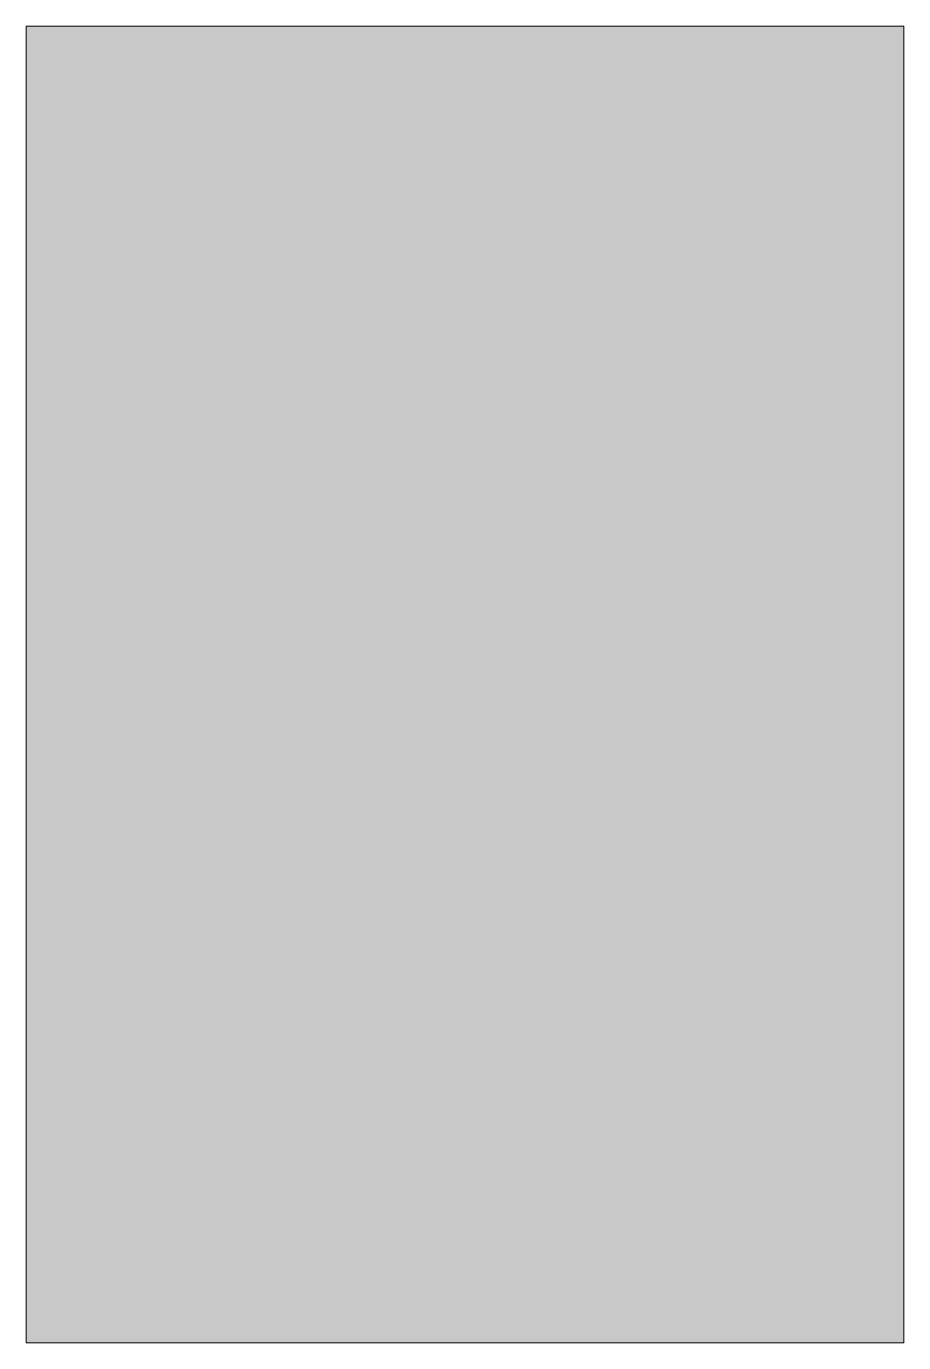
# Model space of a CAD drawing. Extents: x 22 to 978, y -1467 to -33.
import ezdxf

# ---------------------------------------------------------------- set-up
doc = ezdxf.new("R2010")
doc.units = 0
doc.header["$MEASUREMENT"] = 0
doc.layers.add('Layer 1', color=7, linetype='Continuous')

# ---------------------------------------------------------------- blocks, each defined once
blk = doc.blocks.new('block 2')
at = {"layer": 'Layer 1', "true_color": 0x9c1c1f}
h = blk.add_hatch(color=244, dxfattribs=at)
h.dxf.hatch_style = 2
h.paths.add_polyline_path([(977.8, -1466.9), (21.7, -1466.9), (21.7, -32.8), (977.8, -32.8)])
at = {"layer": 'Layer 1', "lineweight": 0}
blk.add_lwpolyline([(977.8, -1466.9), (21.7, -1466.9), (21.7, -32.8), (977.8, -32.8), (977.8, -1466.9)], dxfattribs=at)

msp = doc.modelspace()

# ---------------------------------------------------------------- block references
at = {"layer": 'Layer 1'}
msp.add_blockref('block 2', (0, 0), dxfattribs=at)

doc.saveas('drawing.dxf')
